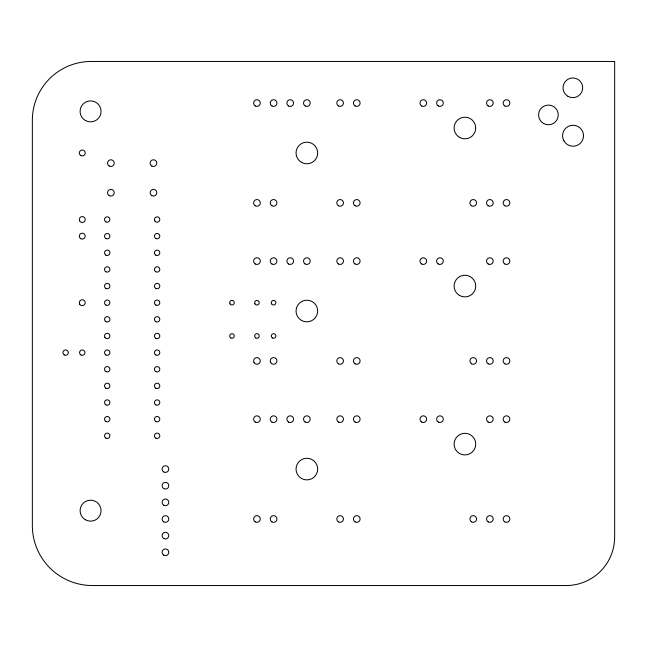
<?xml version="1.0" encoding="UTF-8"?>
<svg xmlns="http://www.w3.org/2000/svg" width="647" height="647" viewBox="0 0 647 647"><rect width="100%" height="100%" fill="white"/><g stroke="black" fill="none" stroke-linecap="round" stroke-linejoin="round"><path stroke-width="0.97" d="M614.65 61.465L91.17 61.465A58.82 58.82 0 0 0 32.35 120.285L32.35 525.534A59.985 59.985 0 0 0 92.335 585.535L566.117 585.535A48.509 48.509 0 0 0 614.65 537.026L614.65 61.465M85.339 519.743A10.481 10.481 0 0 0 101.061 510.669A10.481 10.481 0 0 0 85.339 501.595A10.481 10.481 0 0 0 85.339 519.743M85.339 120.455A10.481 10.481 0 0 0 101.061 111.373A10.481 10.481 0 0 0 85.339 102.299A10.481 10.481 0 0 0 85.339 120.455M459.516 453.482A10.805 10.805 0 0 0 475.723 444.117A10.805 10.805 0 0 0 459.516 434.76A10.805 10.805 0 0 0 459.516 453.482M301.462 478.432A10.805 10.805 0 0 0 317.669 469.075A10.805 10.805 0 0 0 301.462 459.718A10.805 10.805 0 0 0 301.462 478.432M459.516 295.428A10.805 10.805 0 0 0 475.723 286.063A10.805 10.805 0 0 0 459.516 276.706A10.805 10.805 0 0 0 459.516 295.428M301.462 320.378A10.805 10.805 0 0 0 317.669 311.021A10.805 10.805 0 0 0 301.462 301.664A10.805 10.805 0 0 0 301.462 320.378M459.516 137.374A10.805 10.805 0 0 0 475.723 128.017A10.805 10.805 0 0 0 459.516 118.652A10.805 10.805 0 0 0 459.516 137.374M301.462 162.332A10.805 10.805 0 0 0 317.669 152.967A10.805 10.805 0 0 0 301.462 143.61A10.805 10.805 0 0 0 301.462 162.332M272.444 337.96A2.289 2.289 0 0 0 275.881 335.979A2.289 2.289 0 0 0 272.444 333.989A2.289 2.289 0 0 0 272.444 337.96M255.808 337.96A2.289 2.289 0 0 0 259.245 335.979A2.289 2.289 0 0 0 255.808 333.989A2.289 2.289 0 0 0 255.808 337.96M271.603 303.847A2.289 2.289 0 0 0 275.573 303.847A2.289 2.289 0 0 0 273.592 300.41A2.289 2.289 0 0 0 271.603 303.847M254.967 303.847A2.289 2.289 0 0 0 258.937 303.847A2.289 2.289 0 0 0 256.948 300.41A2.289 2.289 0 0 0 254.967 303.847M155.79 438.124A2.685 2.685 0 0 0 159.817 435.803A2.685 2.685 0 0 0 155.79 433.474A2.685 2.685 0 0 0 155.79 438.124M155.79 421.488A2.685 2.685 0 0 0 159.817 419.167A2.685 2.685 0 0 0 155.79 416.838A2.685 2.685 0 0 0 155.79 421.488M155.79 404.852A2.685 2.685 0 0 0 159.817 402.523A2.685 2.685 0 0 0 155.79 400.202A2.685 2.685 0 0 0 155.79 404.852M155.79 388.216A2.685 2.685 0 0 0 159.817 385.887A2.685 2.685 0 0 0 155.79 383.566A2.685 2.685 0 0 0 155.79 388.216M155.79 371.58A2.685 2.685 0 0 0 159.817 369.251A2.685 2.685 0 0 0 155.79 366.93A2.685 2.685 0 0 0 155.79 371.58M155.79 354.944A2.685 2.685 0 0 0 159.817 352.615A2.685 2.685 0 0 0 155.79 350.286A2.685 2.685 0 0 0 155.79 354.944M155.79 338.3A2.685 2.685 0 0 0 159.817 335.979A2.685 2.685 0 0 0 155.79 333.65A2.685 2.685 0 0 0 155.79 338.3M155.79 321.664A2.685 2.685 0 0 0 159.817 319.343A2.685 2.685 0 0 0 155.79 317.014A2.685 2.685 0 0 0 155.79 321.664M155.79 305.028A2.685 2.685 0 0 0 159.817 302.707A2.685 2.685 0 0 0 155.79 300.378A2.685 2.685 0 0 0 155.79 305.028M155.79 288.392A2.685 2.685 0 0 0 159.817 286.063A2.685 2.685 0 0 0 155.79 283.742A2.685 2.685 0 0 0 155.79 288.392M155.79 271.756A2.685 2.685 0 0 0 159.817 269.427A2.685 2.685 0 0 0 155.79 267.106A2.685 2.685 0 0 0 155.79 271.756M155.79 255.12A2.685 2.685 0 0 0 159.817 252.791A2.685 2.685 0 0 0 155.79 250.47A2.685 2.685 0 0 0 155.79 255.12M155.79 238.484A2.685 2.685 0 0 0 159.817 236.155A2.685 2.685 0 0 0 155.79 233.826A2.685 2.685 0 0 0 155.79 238.484M154.803 220.862A2.685 2.685 0 0 0 159.453 220.862A2.685 2.685 0 0 0 157.132 216.834A2.685 2.685 0 0 0 154.803 220.862M105.873 221.84A2.685 2.685 0 0 0 109.901 219.519A2.685 2.685 0 0 0 105.873 217.19A2.685 2.685 0 0 0 105.873 221.84M105.873 238.484A2.685 2.685 0 0 0 109.901 236.155A2.685 2.685 0 0 0 105.873 233.826A2.685 2.685 0 0 0 105.873 238.484M105.873 255.12A2.685 2.685 0 0 0 109.901 252.791A2.685 2.685 0 0 0 105.873 250.47A2.685 2.685 0 0 0 105.873 255.12M105.873 271.756A2.685 2.685 0 0 0 109.901 269.427A2.685 2.685 0 0 0 105.873 267.106A2.685 2.685 0 0 0 105.873 271.756M105.873 288.392A2.685 2.685 0 0 0 109.901 286.063A2.685 2.685 0 0 0 105.873 283.742A2.685 2.685 0 0 0 105.873 288.392M105.873 305.028A2.685 2.685 0 0 0 109.901 302.707A2.685 2.685 0 0 0 105.873 300.378A2.685 2.685 0 0 0 105.873 305.028M105.873 321.664A2.685 2.685 0 0 0 109.901 319.343A2.685 2.685 0 0 0 105.873 317.014A2.685 2.685 0 0 0 105.873 321.664M104.895 337.322A2.685 2.685 0 0 0 109.545 337.322A2.685 2.685 0 0 0 107.216 333.294A2.685 2.685 0 0 0 104.895 337.322M105.873 354.944A2.685 2.685 0 0 0 109.901 352.615A2.685 2.685 0 0 0 105.873 350.286A2.685 2.685 0 0 0 105.873 354.944M105.873 371.58A2.685 2.685 0 0 0 109.901 369.251A2.685 2.685 0 0 0 105.873 366.93A2.685 2.685 0 0 0 105.873 371.58M105.873 388.216A2.685 2.685 0 0 0 109.901 385.887A2.685 2.685 0 0 0 105.873 383.566A2.685 2.685 0 0 0 105.873 388.216M105.873 404.852A2.685 2.685 0 0 0 109.901 402.523A2.685 2.685 0 0 0 105.873 400.202A2.685 2.685 0 0 0 105.873 404.852M105.873 421.488A2.685 2.685 0 0 0 109.901 419.167A2.685 2.685 0 0 0 105.873 416.838A2.685 2.685 0 0 0 105.873 421.488M105.873 438.124A2.685 2.685 0 0 0 109.901 435.803A2.685 2.685 0 0 0 105.873 433.474A2.685 2.685 0 0 0 105.873 438.124M567.945 96.306A9.826 9.826 0 0 0 582.688 87.798A9.826 9.826 0 0 0 567.945 79.29A9.826 9.826 0 0 0 567.945 96.306M543.512 123.423A9.826 9.826 0 0 0 558.256 114.915A9.826 9.826 0 0 0 543.512 106.407A9.826 9.826 0 0 0 543.512 123.423M563.982 140.981A10.481 10.481 0 0 0 582.13 140.981A10.481 10.481 0 0 0 573.056 125.259A10.481 10.481 0 0 0 563.982 140.981M163.78 538.514A3.34 3.34 0 0 0 168.786 535.627A3.34 3.34 0 0 0 163.78 532.732A3.34 3.34 0 0 0 163.78 538.514M163.78 471.97A3.34 3.34 0 0 0 168.786 469.075A3.34 3.34 0 0 0 163.78 466.18A3.34 3.34 0 0 0 163.78 471.97M163.78 555.15A3.34 3.34 0 0 0 168.786 552.263A3.34 3.34 0 0 0 163.78 549.368A3.34 3.34 0 0 0 163.78 555.15M163.78 488.606A3.34 3.34 0 0 0 168.786 485.711A3.34 3.34 0 0 0 163.78 482.816A3.34 3.34 0 0 0 163.78 488.606M163.78 505.242A3.34 3.34 0 0 0 168.786 502.347A3.34 3.34 0 0 0 163.78 499.46A3.34 3.34 0 0 0 163.78 505.242M163.78 521.878A3.34 3.34 0 0 0 168.786 518.983A3.34 3.34 0 0 0 163.78 516.096A3.34 3.34 0 0 0 163.78 521.878M64.279 354.944A2.685 2.685 0 0 0 68.307 352.615A2.685 2.685 0 0 0 64.279 350.286A2.685 2.685 0 0 0 64.279 354.944M80.915 354.944A2.685 2.685 0 0 0 84.943 352.615A2.685 2.685 0 0 0 80.915 350.286A2.685 2.685 0 0 0 80.915 354.944M80.786 238.711A2.944 2.944 0 0 0 85.21 236.155A2.944 2.944 0 0 0 80.786 233.599A2.944 2.944 0 0 0 80.786 238.711M79.71 304.179A2.944 2.944 0 0 0 84.814 304.179A2.944 2.944 0 0 0 82.258 299.755A2.944 2.944 0 0 0 79.71 304.179M79.71 220.991A2.944 2.944 0 0 0 84.814 220.991A2.944 2.944 0 0 0 82.258 216.567A2.944 2.944 0 0 0 79.71 220.991M80.786 155.523A2.944 2.944 0 0 0 85.21 152.967A2.944 2.944 0 0 0 80.786 150.419A2.944 2.944 0 0 0 80.786 155.523M109.214 166.012A3.34 3.34 0 0 0 114.228 163.125A3.34 3.34 0 0 0 109.214 160.23A3.34 3.34 0 0 0 109.214 166.012M151.794 166.012A3.34 3.34 0 0 0 156.8 163.125A3.34 3.34 0 0 0 151.794 160.23A3.34 3.34 0 0 0 151.794 166.012M109.214 195.62A3.34 3.34 0 0 0 114.228 192.725A3.34 3.34 0 0 0 109.214 189.838A3.34 3.34 0 0 0 109.214 195.62M151.794 195.62A3.34 3.34 0 0 0 156.8 192.725A3.34 3.34 0 0 0 151.794 189.838A3.34 3.34 0 0 0 151.794 195.62M255.282 422.054A3.34 3.34 0 0 0 260.288 419.167A3.34 3.34 0 0 0 255.282 416.272A3.34 3.34 0 0 0 255.282 422.054M271.918 422.054A3.34 3.34 0 0 0 276.932 419.167A3.34 3.34 0 0 0 271.918 416.272A3.34 3.34 0 0 0 271.918 422.054M305.19 422.054A3.34 3.34 0 0 0 310.204 419.167A3.34 3.34 0 0 0 305.19 416.272A3.34 3.34 0 0 0 305.19 422.054M288.554 422.054A3.34 3.34 0 0 0 293.568 419.167A3.34 3.34 0 0 0 288.554 416.272A3.34 3.34 0 0 0 288.554 422.054M504.838 521.878A3.34 3.34 0 0 0 509.852 518.983A3.34 3.34 0 0 0 504.838 516.096A3.34 3.34 0 0 0 504.838 521.878M421.65 422.054A3.34 3.34 0 0 0 426.664 419.167A3.34 3.34 0 0 0 421.65 416.272A3.34 3.34 0 0 0 421.65 422.054M488.202 422.054A3.34 3.34 0 0 0 493.208 419.167A3.34 3.34 0 0 0 488.202 416.272A3.34 3.34 0 0 0 488.202 422.054M471.566 521.878A3.34 3.34 0 0 0 476.572 518.983A3.34 3.34 0 0 0 471.566 516.096A3.34 3.34 0 0 0 471.566 521.878M255.282 521.878A3.34 3.34 0 0 0 260.288 518.983A3.34 3.34 0 0 0 255.282 516.096A3.34 3.34 0 0 0 255.282 521.878M504.838 422.054A3.34 3.34 0 0 0 509.852 419.167A3.34 3.34 0 0 0 504.838 416.272A3.34 3.34 0 0 0 504.838 422.054M355.106 521.878A3.34 3.34 0 0 0 360.112 518.983A3.34 3.34 0 0 0 355.106 516.096A3.34 3.34 0 0 0 355.106 521.878M438.286 422.054A3.34 3.34 0 0 0 443.3 419.167A3.34 3.34 0 0 0 438.286 416.272A3.34 3.34 0 0 0 438.286 422.054M271.918 521.878A3.34 3.34 0 0 0 276.932 518.983A3.34 3.34 0 0 0 271.918 516.096A3.34 3.34 0 0 0 271.918 521.878M338.47 422.054A3.34 3.34 0 0 0 343.476 419.167A3.34 3.34 0 0 0 338.47 416.272A3.34 3.34 0 0 0 338.47 422.054M355.106 422.054A3.34 3.34 0 0 0 360.112 419.167A3.34 3.34 0 0 0 355.106 416.272A3.34 3.34 0 0 0 355.106 422.054M338.47 521.878A3.34 3.34 0 0 0 343.476 518.983A3.34 3.34 0 0 0 338.47 516.096A3.34 3.34 0 0 0 338.47 521.878M488.202 521.878A3.34 3.34 0 0 0 493.208 518.983A3.34 3.34 0 0 0 488.202 516.096A3.34 3.34 0 0 0 488.202 521.878M230.008 303.847A2.289 2.289 0 0 0 233.979 303.847A2.289 2.289 0 0 0 231.998 300.41A2.289 2.289 0 0 0 230.008 303.847M230.85 337.96A2.289 2.289 0 0 0 234.287 335.979A2.289 2.289 0 0 0 230.85 333.989A2.289 2.289 0 0 0 230.85 337.96M255.282 264A3.34 3.34 0 0 0 260.288 261.113A3.34 3.34 0 0 0 255.282 258.218A3.34 3.34 0 0 0 255.282 264M271.918 264A3.34 3.34 0 0 0 276.932 261.113A3.34 3.34 0 0 0 271.918 258.218A3.34 3.34 0 0 0 271.918 264M305.19 264A3.34 3.34 0 0 0 310.204 261.113A3.34 3.34 0 0 0 305.19 258.218A3.34 3.34 0 0 0 305.19 264M288.554 264A3.34 3.34 0 0 0 293.568 261.113A3.34 3.34 0 0 0 288.554 258.218A3.34 3.34 0 0 0 288.554 264M504.838 363.824A3.34 3.34 0 0 0 509.852 360.937A3.34 3.34 0 0 0 504.838 358.042A3.34 3.34 0 0 0 504.838 363.824M421.65 264A3.34 3.34 0 0 0 426.664 261.113A3.34 3.34 0 0 0 421.65 258.218A3.34 3.34 0 0 0 421.65 264M488.202 264A3.34 3.34 0 0 0 493.208 261.113A3.34 3.34 0 0 0 488.202 258.218A3.34 3.34 0 0 0 488.202 264M471.566 363.824A3.34 3.34 0 0 0 476.572 360.937A3.34 3.34 0 0 0 471.566 358.042A3.34 3.34 0 0 0 471.566 363.824M254.061 362.603A3.34 3.34 0 0 0 259.843 362.603A3.34 3.34 0 0 0 256.948 357.597A3.34 3.34 0 0 0 254.061 362.603M504.838 264A3.34 3.34 0 0 0 509.852 261.113A3.34 3.34 0 0 0 504.838 258.218A3.34 3.34 0 0 0 504.838 264M355.106 363.824A3.34 3.34 0 0 0 360.112 360.937A3.34 3.34 0 0 0 355.106 358.042A3.34 3.34 0 0 0 355.106 363.824M438.286 264A3.34 3.34 0 0 0 443.3 261.113A3.34 3.34 0 0 0 438.286 258.218A3.34 3.34 0 0 0 438.286 264M270.697 362.603A3.34 3.34 0 0 0 276.479 362.603A3.34 3.34 0 0 0 273.592 357.597A3.34 3.34 0 0 0 270.697 362.603M338.47 264A3.34 3.34 0 0 0 343.476 261.113A3.34 3.34 0 0 0 338.47 258.218A3.34 3.34 0 0 0 338.47 264M355.106 264A3.34 3.34 0 0 0 360.112 261.113A3.34 3.34 0 0 0 355.106 258.218A3.34 3.34 0 0 0 355.106 264M338.47 363.824A3.34 3.34 0 0 0 343.476 360.937A3.34 3.34 0 0 0 338.47 358.042A3.34 3.34 0 0 0 338.47 363.824M488.202 363.824A3.34 3.34 0 0 0 493.208 360.937A3.34 3.34 0 0 0 488.202 358.042A3.34 3.34 0 0 0 488.202 363.824M255.282 105.954A3.34 3.34 0 0 0 260.288 103.059A3.34 3.34 0 0 0 255.282 100.164A3.34 3.34 0 0 0 255.282 105.954M271.918 105.954A3.34 3.34 0 0 0 276.932 103.059A3.34 3.34 0 0 0 271.918 100.164A3.34 3.34 0 0 0 271.918 105.954M305.19 105.954A3.34 3.34 0 0 0 310.204 103.059A3.34 3.34 0 0 0 305.19 100.164A3.34 3.34 0 0 0 305.19 105.954M288.554 105.954A3.34 3.34 0 0 0 293.568 103.059A3.34 3.34 0 0 0 288.554 100.164A3.34 3.34 0 0 0 288.554 105.954M504.838 205.77A3.34 3.34 0 0 0 509.852 202.883A3.34 3.34 0 0 0 504.838 199.988A3.34 3.34 0 0 0 504.838 205.77M421.65 105.954A3.34 3.34 0 0 0 426.664 103.059A3.34 3.34 0 0 0 421.65 100.164A3.34 3.34 0 0 0 421.65 105.954M488.202 105.954A3.34 3.34 0 0 0 493.208 103.059A3.34 3.34 0 0 0 488.202 100.164A3.34 3.34 0 0 0 488.202 105.954M471.566 205.77A3.34 3.34 0 0 0 476.572 202.883A3.34 3.34 0 0 0 471.566 199.988A3.34 3.34 0 0 0 471.566 205.77M255.282 205.77A3.34 3.34 0 0 0 260.288 202.883A3.34 3.34 0 0 0 255.282 199.988A3.34 3.34 0 0 0 255.282 205.77M504.838 105.954A3.34 3.34 0 0 0 509.852 103.059A3.34 3.34 0 0 0 504.838 100.164A3.34 3.34 0 0 0 504.838 105.954M355.106 205.77A3.34 3.34 0 0 0 360.112 202.883A3.34 3.34 0 0 0 355.106 199.988A3.34 3.34 0 0 0 355.106 205.77M438.286 105.954A3.34 3.34 0 0 0 443.3 103.059A3.34 3.34 0 0 0 438.286 100.164A3.34 3.34 0 0 0 438.286 105.954M271.918 205.77A3.34 3.34 0 0 0 276.932 202.883A3.34 3.34 0 0 0 271.918 199.988A3.34 3.34 0 0 0 271.918 205.77M338.47 105.954A3.34 3.34 0 0 0 343.476 103.059A3.34 3.34 0 0 0 338.47 100.164A3.34 3.34 0 0 0 338.47 105.954M355.106 105.954A3.34 3.34 0 0 0 360.112 103.059A3.34 3.34 0 0 0 355.106 100.164A3.34 3.34 0 0 0 355.106 105.954M338.47 205.77A3.34 3.34 0 0 0 343.476 202.883A3.34 3.34 0 0 0 338.47 199.988A3.34 3.34 0 0 0 338.47 205.77M488.202 205.77A3.34 3.34 0 0 0 493.208 202.883A3.34 3.34 0 0 0 488.202 199.988A3.34 3.34 0 0 0 488.202 205.77"/></g></svg>
